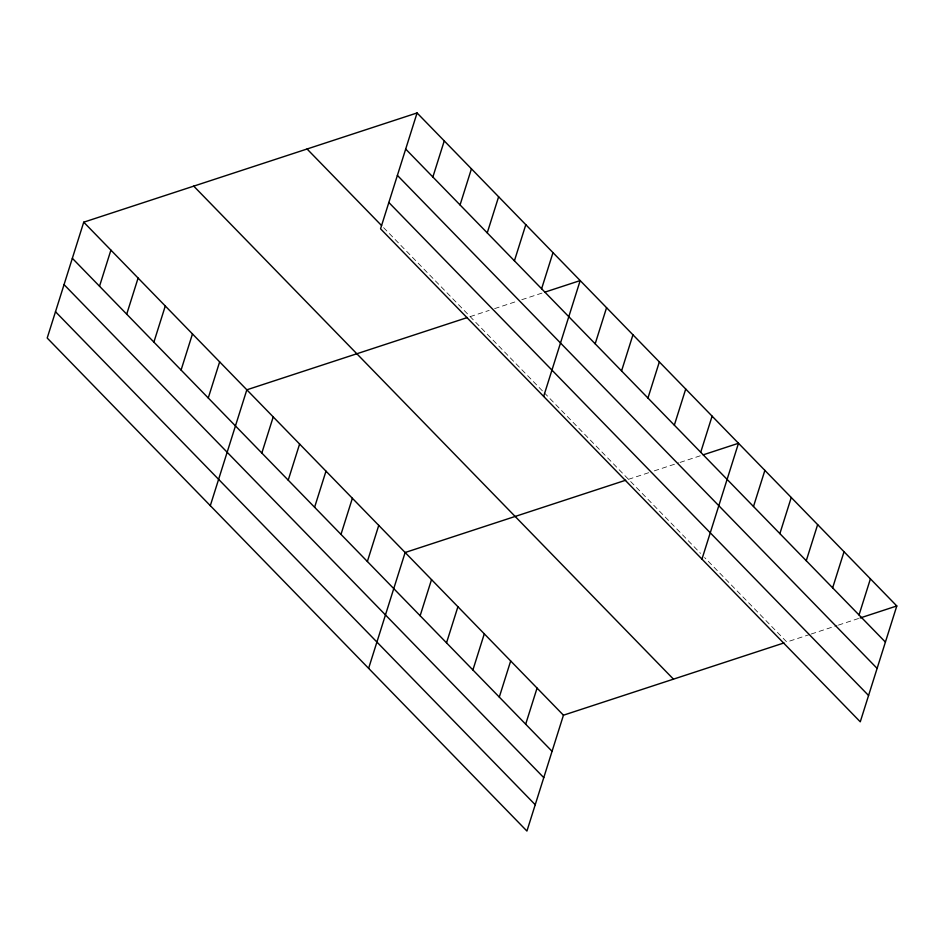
<?xml version="1.0" encoding="UTF-8"?>
<svg xmlns="http://www.w3.org/2000/svg" width="944" height="944" viewBox="0 0 944 944"><rect width="100%" height="100%" fill="white"/><g stroke="black" fill="none" stroke-linecap="round" stroke-linejoin="round"><path stroke-width="0.71" stroke-dasharray="4.72 3.54" d="M470.171 316.618L489.193 310.387M494.621 308.617L516.356 301.49M521.784 299.708L542.151 293.041M628.492 479.316L648.858 472.649M654.286 470.867L678.736 462.855M680.093 462.407L700.46 455.728M809.881 634.451L786.8 642.014L704.602 557.538M811.238 634.002L837.045 625.553M838.402 625.105L858.769 618.426M383.583 227.634L543.237 391.713M544.251 392.751L700.542 553.361"/><path stroke-width="1.42" d="M417.071 112.95L380.55 228.802L860.267 721.818L896.8 605.965L417.071 112.95L83.733 222.182L47.2 338.035L526.929 831.05L563.45 715.198L783.992 642.935M99.521 286.233L110.908 250.125M126.708 314.175L138.095 278.055M153.896 342.106L165.283 305.998M181.083 370.048L192.47 333.928M208.258 397.99L219.645 361.871M210.311 505.654L246.832 389.813L467.374 317.538M261.83 453.037L273.217 416.929M288.215 480.154L299.602 444.046M314.6 507.27L325.987 471.162M432.871 177L444.258 140.892M340.985 534.387L352.372 498.279M460.058 204.942L471.445 168.823M367.369 561.503L378.756 525.383M487.246 232.873L498.621 196.765M368.62 668.352L405.141 552.5L625.683 480.236M514.421 260.815L525.808 224.696M420.139 615.736L431.526 579.616M541.608 288.758L552.995 252.638M446.524 642.852L457.911 606.732M543.65 396.421L580.182 280.58L544.865 292.144M472.909 669.969L484.296 633.849M595.18 343.805L606.567 307.697M499.293 697.085L510.68 660.965M621.565 370.921L632.952 334.813M525.678 724.201L537.065 688.082M647.95 398.038L659.337 361.93M674.335 425.154L685.722 389.034M700.719 452.27L712.106 416.151M701.958 559.119L738.491 443.267L703.186 454.843M753.489 506.503L764.876 470.383M779.874 533.62L791.261 497.5M806.259 560.736L817.646 524.616M832.643 587.852L844.03 551.733M859.028 614.969L870.415 578.849M860.137 617.978L896.8 605.965M405.684 149.069L885.413 642.085M397.389 175.372L877.118 668.399M388.845 202.488L868.574 695.504M307.071 148.999L381.577 225.569M193.732 186.133L673.461 679.149M83.733 222.182L563.45 715.198M72.346 258.302L552.063 751.318M64.039 284.604L543.768 777.632M55.495 311.721L535.224 804.736"/></g></svg>
